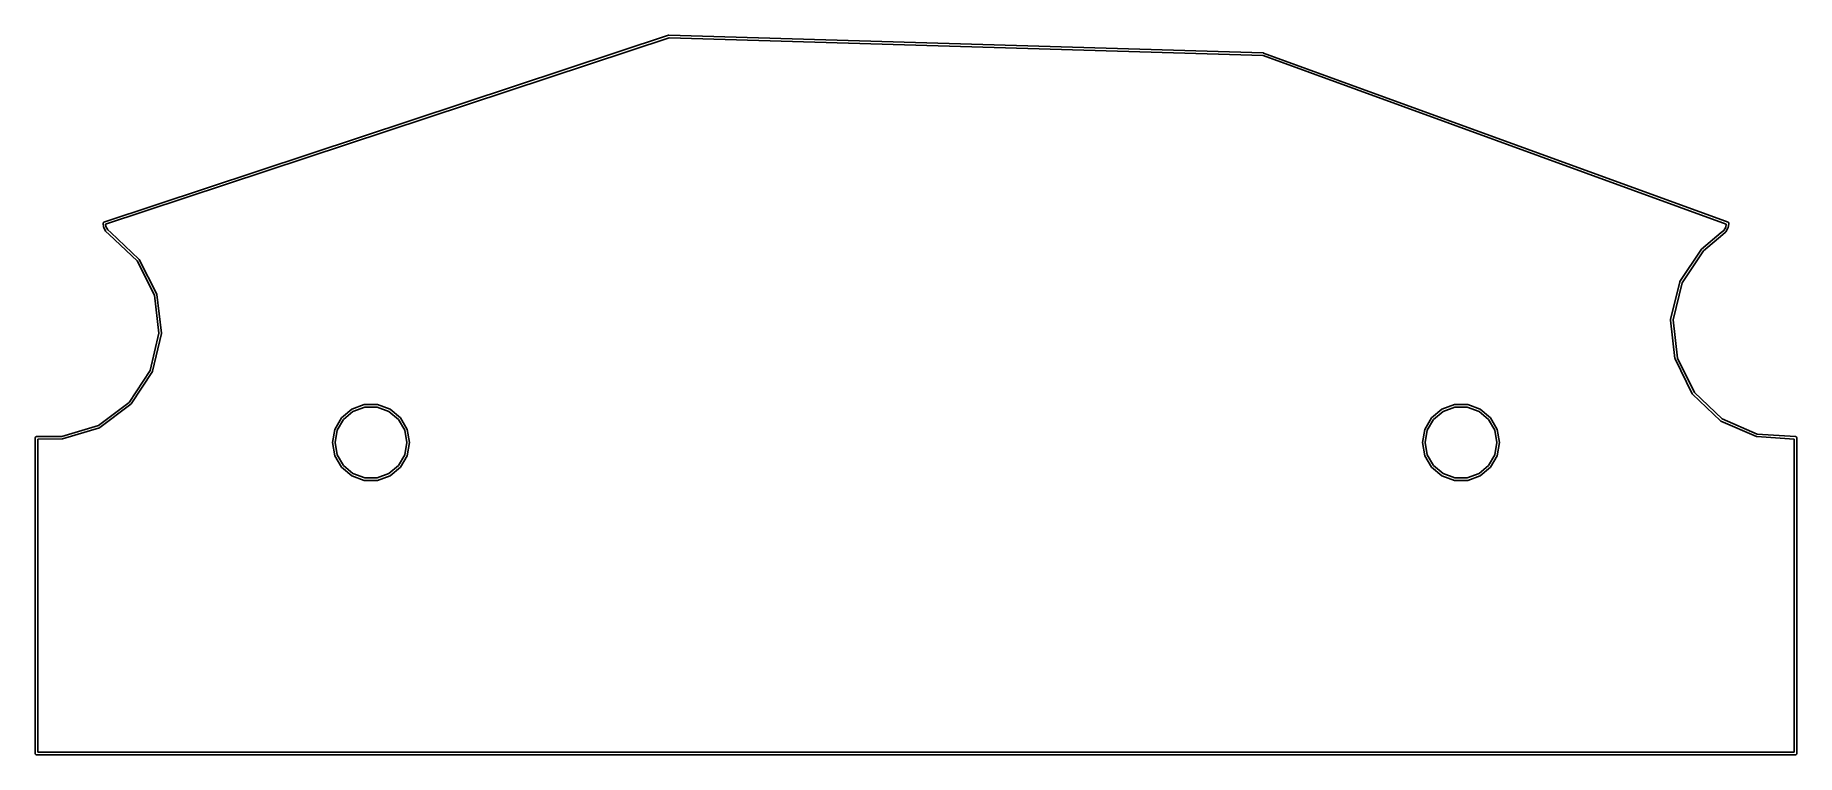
# Model space of a CAD drawing. Extents: x 120.3 to 191.4, y -128.1 to -99.1.
import ezdxf

# ---------------------------------------------------------------- set-up
doc = ezdxf.new("R2010")
doc.units = 0
doc.header["$MEASUREMENT"] = 0
doc.layers.add('BLACK', color=7, linetype='CONTINUOUS')

msp = doc.modelspace()

# ---------------------------------------------------------------- linework, layer by layer
at = {"layer": 'Black'}
for p, q in [((123.112, -106.605), (145.9, -99.069)), ((145.923, -99.167), (123.183, -106.687)), ((145.9, -99.069), (145.917, -99.066)), ((145.917, -99.066), (169.908, -99.779)), ((169.897, -99.878), (145.923, -99.167)), ((188.597, -106.685), (169.897, -99.878)), ((169.908, -99.779), (169.915, -99.78)), ((169.915, -99.78), (169.923, -99.782)), ((169.923, -99.782), (188.671, -106.605)), ((123.078, -106.642), (123.082, -106.634)), ((123.078, -106.643), (123.078, -106.642)), ((123.078, -106.642), (123.078, -106.642)), ((123.078, -106.651), (123.078, -106.643)), ((123.082, -106.634), (123.085, -106.626)), ((123.085, -106.626), (123.091, -106.62)), ((123.085, -106.626), (123.085, -106.626)), ((123.085, -106.626), (123.085, -106.626)), ((123.091, -106.62), (123.096, -106.613)), ((123.096, -106.613), (123.104, -106.609)), ((123.096, -106.613), (123.096, -106.613)), ((123.096, -106.613), (123.096, -106.613)), ((123.104, -106.609), (123.111, -106.605)), ((123.111, -106.605), (123.112, -106.605)), ((123.112, -106.605), (123.112, -106.605)), ((188.671, -106.605), (188.672, -106.606)), ((188.672, -106.606), (188.672, -106.606)), ((188.672, -106.606), (188.679, -106.61)), ((188.679, -106.61), (188.686, -106.614)), ((188.686, -106.614), (188.687, -106.614)), ((188.687, -106.614), (188.687, -106.615)), ((188.687, -106.615), (188.692, -106.621)), ((188.692, -106.621), (188.697, -106.627)), ((188.697, -106.627), (188.698, -106.628)), ((188.698, -106.628), (188.698, -106.628)), ((188.698, -106.628), (188.701, -106.636)), ((188.701, -106.636), (188.703, -106.644)), ((188.703, -106.644), (188.703, -106.644)), ((188.703, -106.644), (188.704, -106.644)), ((188.704, -106.644), (188.703, -106.653)), ((123.078, -106.66), (123.078, -106.651)), ((123.099, -106.799), (123.078, -106.66)), ((123.078, -106.66), (123.078, -106.66)), ((123.078, -106.66), (123.078, -106.66)), ((123.102, -106.806), (123.099, -106.799)), ((123.104, -106.814), (123.102, -106.806)), ((123.182, -106.968), (123.104, -106.814)), ((123.193, -106.982), (123.182, -106.968)), ((123.183, -106.687), (123.197, -106.776)), ((123.32, -107.101), (123.193, -106.982)), ((123.197, -106.776), (123.268, -106.916)), ((123.268, -106.916), (123.388, -107.028)), ((124.453, -108.165), (123.32, -107.101)), ((123.388, -107.028), (123.388, -107.028)), ((123.388, -107.028), (124.528, -108.098)), ((187.601, -107.688), (188.395, -107.027)), ((188.46, -107.103), (187.671, -107.76)), ((188.395, -107.027), (188.494, -106.94)), ((188.461, -107.102), (188.46, -107.103)), ((188.46, -107.103), (188.46, -107.103)), ((188.566, -107.01), (188.461, -107.102)), ((188.494, -106.94), (188.574, -106.805)), ((188.571, -107.004), (188.566, -107.01)), ((188.576, -106.998), (188.571, -107.004)), ((188.574, -106.805), (188.597, -106.685)), ((188.665, -106.849), (188.576, -106.998)), ((188.671, -106.832), (188.665, -106.849)), ((188.703, -106.662), (188.671, -106.832)), ((188.703, -106.653), (188.703, -106.661)), ((188.703, -106.661), (188.703, -106.661)), ((188.703, -106.661), (188.703, -106.662)), ((186.726, -109), (187.592, -107.699)), ((187.671, -107.76), (186.814, -109.048)), ((187.592, -107.699), (187.596, -107.694)), ((187.596, -107.694), (187.601, -107.688)), ((125.15, -109.544), (124.453, -108.165)), ((124.528, -108.098), (124.528, -108.098)), ((124.528, -108.098), (124.538, -108.112)), ((124.538, -108.112), (125.243, -109.506)), ((186.351, -110.535), (186.719, -109.016)), ((186.814, -109.048), (186.45, -110.55)), ((186.719, -109.016), (186.726, -109)), ((186.726, -109), (186.726, -109)), ((125.333, -111.078), (125.15, -109.544)), ((125.243, -109.506), (125.248, -109.523)), ((125.248, -109.523), (125.434, -111.075)), ((186.35, -110.552), (186.351, -110.535)), ((186.524, -112.105), (186.35, -110.552)), ((186.35, -110.552), (186.35, -110.552)), ((186.45, -110.55), (186.622, -112.086)), ((124.981, -112.582), (125.333, -111.078)), ((125.433, -111.092), (125.076, -112.614)), ((125.434, -111.075), (125.433, -111.092)), ((125.433, -111.092), (125.433, -111.092)), ((186.529, -112.122), (186.524, -112.105)), ((186.524, -112.105), (186.524, -112.105)), ((187.223, -113.522), (186.529, -112.122)), ((186.622, -112.086), (187.309, -113.47)), ((124.135, -113.876), (124.981, -112.582)), ((125.069, -112.63), (124.214, -113.938)), ((125.073, -112.622), (125.069, -112.63)), ((125.069, -112.63), (125.069, -112.63)), ((125.076, -112.614), (125.073, -112.622)), ((125.076, -112.614), (125.076, -112.614)), ((187.233, -113.536), (187.223, -113.522)), ((188.365, -114.614), (187.233, -113.536)), ((187.233, -113.536), (187.233, -113.536)), ((187.309, -113.47), (188.427, -114.536)), ((122.898, -114.802), (124.135, -113.876)), ((124.202, -113.95), (122.951, -114.887)), ((124.214, -113.938), (124.202, -113.95)), ((132.703, -114.495), (133.116, -114.149)), ((133.166, -114.236), (132.78, -114.56)), ((133.116, -114.149), (133.622, -113.965)), ((133.639, -114.064), (133.166, -114.236)), ((133.622, -113.965), (134.16, -113.965)), ((134.143, -114.064), (133.639, -114.064)), ((134.616, -114.236), (134.143, -114.064)), ((134.16, -113.965), (134.666, -114.149)), ((135.002, -114.56), (134.616, -114.236)), ((134.666, -114.149), (135.078, -114.495)), ((176.703, -114.495), (177.116, -114.149)), ((177.166, -114.236), (176.78, -114.56)), ((177.116, -114.149), (177.622, -113.965)), ((177.639, -114.064), (177.166, -114.236)), ((177.622, -113.965), (178.16, -113.965)), ((178.143, -114.064), (177.639, -114.064)), ((178.616, -114.236), (178.143, -114.064)), ((178.16, -113.965), (178.666, -114.149)), ((179.002, -114.56), (178.616, -114.236)), ((178.666, -114.149), (179.078, -114.495)), ((121.417, -115.249), (122.898, -114.802)), ((122.935, -114.895), (121.439, -115.347)), ((122.951, -114.887), (122.935, -114.895)), ((132.341, -115.492), (132.434, -114.962)), ((132.434, -114.962), (132.703, -114.495)), ((132.528, -114.996), (132.441, -115.492)), ((132.78, -114.56), (132.528, -114.996)), ((135.253, -114.996), (135.002, -114.56)), ((135.078, -114.495), (135.347, -114.962)), ((135.341, -115.492), (135.253, -114.996)), ((135.347, -114.962), (135.441, -115.492)), ((176.341, -115.492), (176.434, -114.962)), ((176.434, -114.962), (176.703, -114.495)), ((176.528, -114.996), (176.441, -115.492)), ((176.78, -114.56), (176.528, -114.996)), ((179.253, -114.996), (179.002, -114.56)), ((179.078, -114.495), (179.347, -114.962)), ((179.341, -115.492), (179.253, -114.996)), ((179.347, -114.962), (179.441, -115.492)), ((188.379, -114.624), (188.365, -114.614)), ((188.365, -114.614), (188.365, -114.614)), ((189.811, -115.25), (188.379, -114.624)), ((188.427, -114.536), (189.843, -115.155)), ((189.843, -115.155), (191.394, -115.253)), ((120.341, -115.303), (120.342, -115.299)), ((120.341, -128.034), (120.341, -115.303)), ((120.342, -115.295), (120.343, -115.29)), ((120.342, -115.299), (120.342, -115.295)), ((120.343, -115.29), (120.344, -115.286)), ((120.344, -115.286), (120.346, -115.282)), ((120.346, -115.282), (120.347, -115.278)), ((120.347, -115.278), (120.35, -115.275)), ((120.35, -115.275), (120.353, -115.271)), ((120.353, -115.271), (120.356, -115.268)), ((120.356, -115.268), (120.359, -115.265)), ((120.359, -115.265), (120.362, -115.263)), ((120.362, -115.263), (120.366, -115.26)), ((120.366, -115.26), (120.37, -115.258)), ((120.37, -115.258), (120.374, -115.256)), ((120.374, -115.256), (120.378, -115.255)), ((120.378, -115.255), (120.382, -115.254)), ((120.382, -115.254), (120.386, -115.254)), ((120.386, -115.254), (120.391, -115.253)), ((120.391, -115.253), (121.417, -115.249)), ((121.425, -115.349), (120.441, -115.353)), ((120.441, -115.353), (120.441, -127.984)), ((121.432, -115.348), (121.425, -115.349)), ((121.439, -115.347), (121.432, -115.348)), ((132.434, -116.022), (132.341, -115.492)), ((132.441, -115.492), (132.528, -115.988)), ((135.253, -115.988), (135.341, -115.492)), ((135.441, -115.492), (135.347, -116.022)), ((176.434, -116.022), (176.341, -115.492)), ((176.441, -115.492), (176.528, -115.988)), ((179.253, -115.988), (179.341, -115.492)), ((179.441, -115.492), (179.347, -116.022)), ((189.828, -115.254), (189.811, -115.25)), ((191.341, -115.35), (189.828, -115.254)), ((191.341, -127.984), (191.341, -115.35)), ((191.394, -115.253), (191.397, -115.254)), ((191.397, -115.254), (191.399, -115.254)), ((191.399, -115.254), (191.405, -115.256)), ((191.405, -115.256), (191.411, -115.257)), ((191.411, -115.257), (191.413, -115.259)), ((191.413, -115.259), (191.416, -115.26)), ((191.416, -115.26), (191.42, -115.264)), ((191.42, -115.264), (191.425, -115.267)), ((191.425, -115.267), (191.427, -115.269)), ((191.427, -115.269), (191.429, -115.271)), ((191.429, -115.271), (191.432, -115.276)), ((191.432, -115.276), (191.436, -115.281)), ((191.436, -115.281), (191.436, -115.284)), ((191.436, -115.284), (191.438, -115.286)), ((191.438, -115.286), (191.439, -115.292)), ((191.439, -115.292), (191.44, -115.298)), ((191.44, -115.298), (191.44, -115.3)), ((191.44, -115.3), (191.441, -115.303)), ((191.441, -115.303), (191.441, -128.034)), ((132.703, -116.488), (132.434, -116.022)), ((132.528, -115.988), (132.78, -116.424)), ((133.116, -116.834), (132.703, -116.488)), ((132.78, -116.424), (133.166, -116.747)), ((134.616, -116.747), (135.002, -116.424)), ((135.078, -116.488), (134.666, -116.834)), ((135.002, -116.424), (135.253, -115.988)), ((135.347, -116.022), (135.078, -116.488)), ((176.703, -116.488), (176.434, -116.022)), ((176.528, -115.988), (176.78, -116.424)), ((177.116, -116.834), (176.703, -116.488)), ((176.78, -116.424), (177.166, -116.747)), ((178.616, -116.747), (179.002, -116.424)), ((179.078, -116.488), (178.666, -116.834)), ((179.002, -116.424), (179.253, -115.988)), ((179.347, -116.022), (179.078, -116.488)), ((133.622, -117.018), (133.116, -116.834)), ((133.166, -116.747), (133.639, -116.92)), ((134.16, -117.018), (133.622, -117.018)), ((133.639, -116.92), (134.143, -116.92)), ((134.143, -116.92), (134.616, -116.747)), ((134.666, -116.834), (134.16, -117.018)), ((177.622, -117.018), (177.116, -116.834)), ((177.166, -116.747), (177.639, -116.92)), ((178.16, -117.018), (177.622, -117.018)), ((177.639, -116.92), (178.143, -116.92)), ((178.143, -116.92), (178.616, -116.747)), ((178.666, -116.834), (178.16, -117.018)), ((120.342, -128.039), (120.341, -128.034)), ((120.342, -128.043), (120.342, -128.039)), ((120.343, -128.047), (120.342, -128.043)), ((120.344, -128.052), (120.343, -128.047)), ((120.346, -128.055), (120.344, -128.052)), ((120.348, -128.059), (120.346, -128.055)), ((120.35, -128.063), (120.348, -128.059)), ((120.353, -128.067), (120.35, -128.063)), ((120.356, -128.069), (120.353, -128.067)), ((120.359, -128.073), (120.356, -128.069)), ((120.362, -128.075), (120.359, -128.073)), ((120.366, -128.078), (120.362, -128.075)), ((120.37, -128.079), (120.366, -128.078)), ((120.374, -128.081), (120.37, -128.079)), ((120.378, -128.082), (120.374, -128.081)), ((120.382, -128.084), (120.378, -128.082)), ((120.386, -128.084), (120.382, -128.084)), ((120.391, -128.084), (120.386, -128.084)), ((191.391, -128.084), (120.391, -128.084)), ((120.441, -127.984), (191.341, -127.984)), ((191.395, -128.084), (191.391, -128.084)), ((191.399, -128.084), (191.395, -128.084)), ((191.404, -128.082), (191.399, -128.084)), ((191.408, -128.081), (191.404, -128.082)), ((191.412, -128.079), (191.408, -128.081)), ((191.416, -128.078), (191.412, -128.079)), ((191.419, -128.075), (191.416, -128.078)), ((191.423, -128.073), (191.419, -128.075)), ((191.426, -128.069), (191.423, -128.073)), ((191.429, -128.067), (191.426, -128.069)), ((191.431, -128.063), (191.429, -128.067)), ((191.434, -128.059), (191.431, -128.063)), ((191.436, -128.055), (191.434, -128.059)), ((191.438, -128.052), (191.436, -128.055)), ((191.439, -128.047), (191.438, -128.052)), ((191.44, -128.043), (191.439, -128.047)), ((191.441, -128.034), (191.44, -128.039)), ((191.44, -128.039), (191.44, -128.043))]:
    msp.add_line(p, q, dxfattribs=at)

doc.saveas('drawing.dxf')
